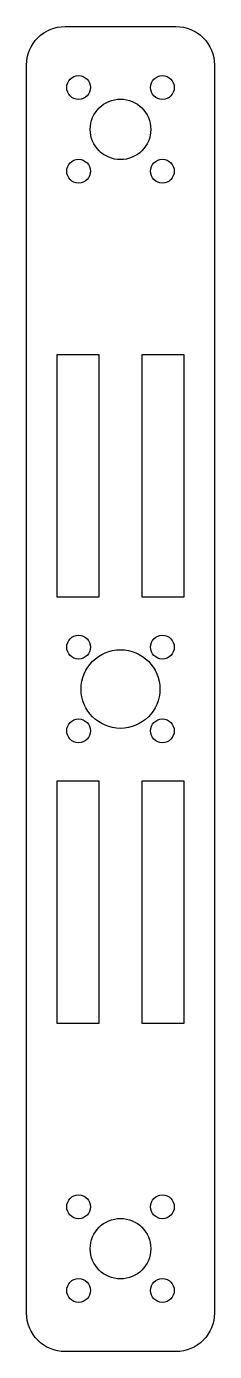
# Model space of a CAD drawing. Header units: millimetres. Extents: x -15 to 16, y -155 to 64.
import ezdxf

# ---------------------------------------------------------------- set-up
doc = ezdxf.new("R2010")
doc.units = ezdxf.units.MM
doc.layers.get('0').update_dxf_attribs({"linetype": 'CONTINUOUS'})

msp = doc.modelspace()

# ---------------------------------------------------------------- linework, layer by layer
msp.add_lwpolyline([(-9.15, -154.84, -0.414214), (-15.5, -148.49), (-15.5, 57.81, -0.414214), (-9.15, 64.16), (9.15, 64.16, -0.414214), (15.5, 57.81), (15.5, -148.49, -0.414214), (9.15, -154.84)], format="xyb", close=True)
for points in [[(-10.5, -30.1), (-3.5, -30.1), (-3.5, 9.9), (-10.5, 9.9)], [(10.5, -30.1), (10.5, 9.9), (3.5, 9.9), (3.5, -30.1)], [(-10.5, -100.57), (-3.5, -100.57), (-3.5, -60.57), (-10.5, -60.57)], [(10.5, -60.57), (3.5, -60.57), (3.5, -100.57), (10.5, -100.57)]]:
    msp.add_lwpolyline(points, close=True)
for centre, radius in [((-6.91, 54.08), 1.96), ((6.91, 54.08), 1.96), ((0, 47.16), 5), ((-6.91, 40.25), 1.96), ((6.91, 40.25), 1.96), ((-6.91, -38.42), 1.96), ((6.91, -38.42), 1.96), ((0, -45.34), 6.5), ((-6.91, -52.25), 1.96), ((6.91, -52.25), 1.96), ((-6.91, -130.92), 1.96), ((6.91, -130.92), 1.96), ((0, -137.84), 5), ((-6.91, -144.75), 1.96), ((6.91, -144.75), 1.96)]:
    msp.add_circle(centre, radius)

doc.saveas('drawing.dxf')
